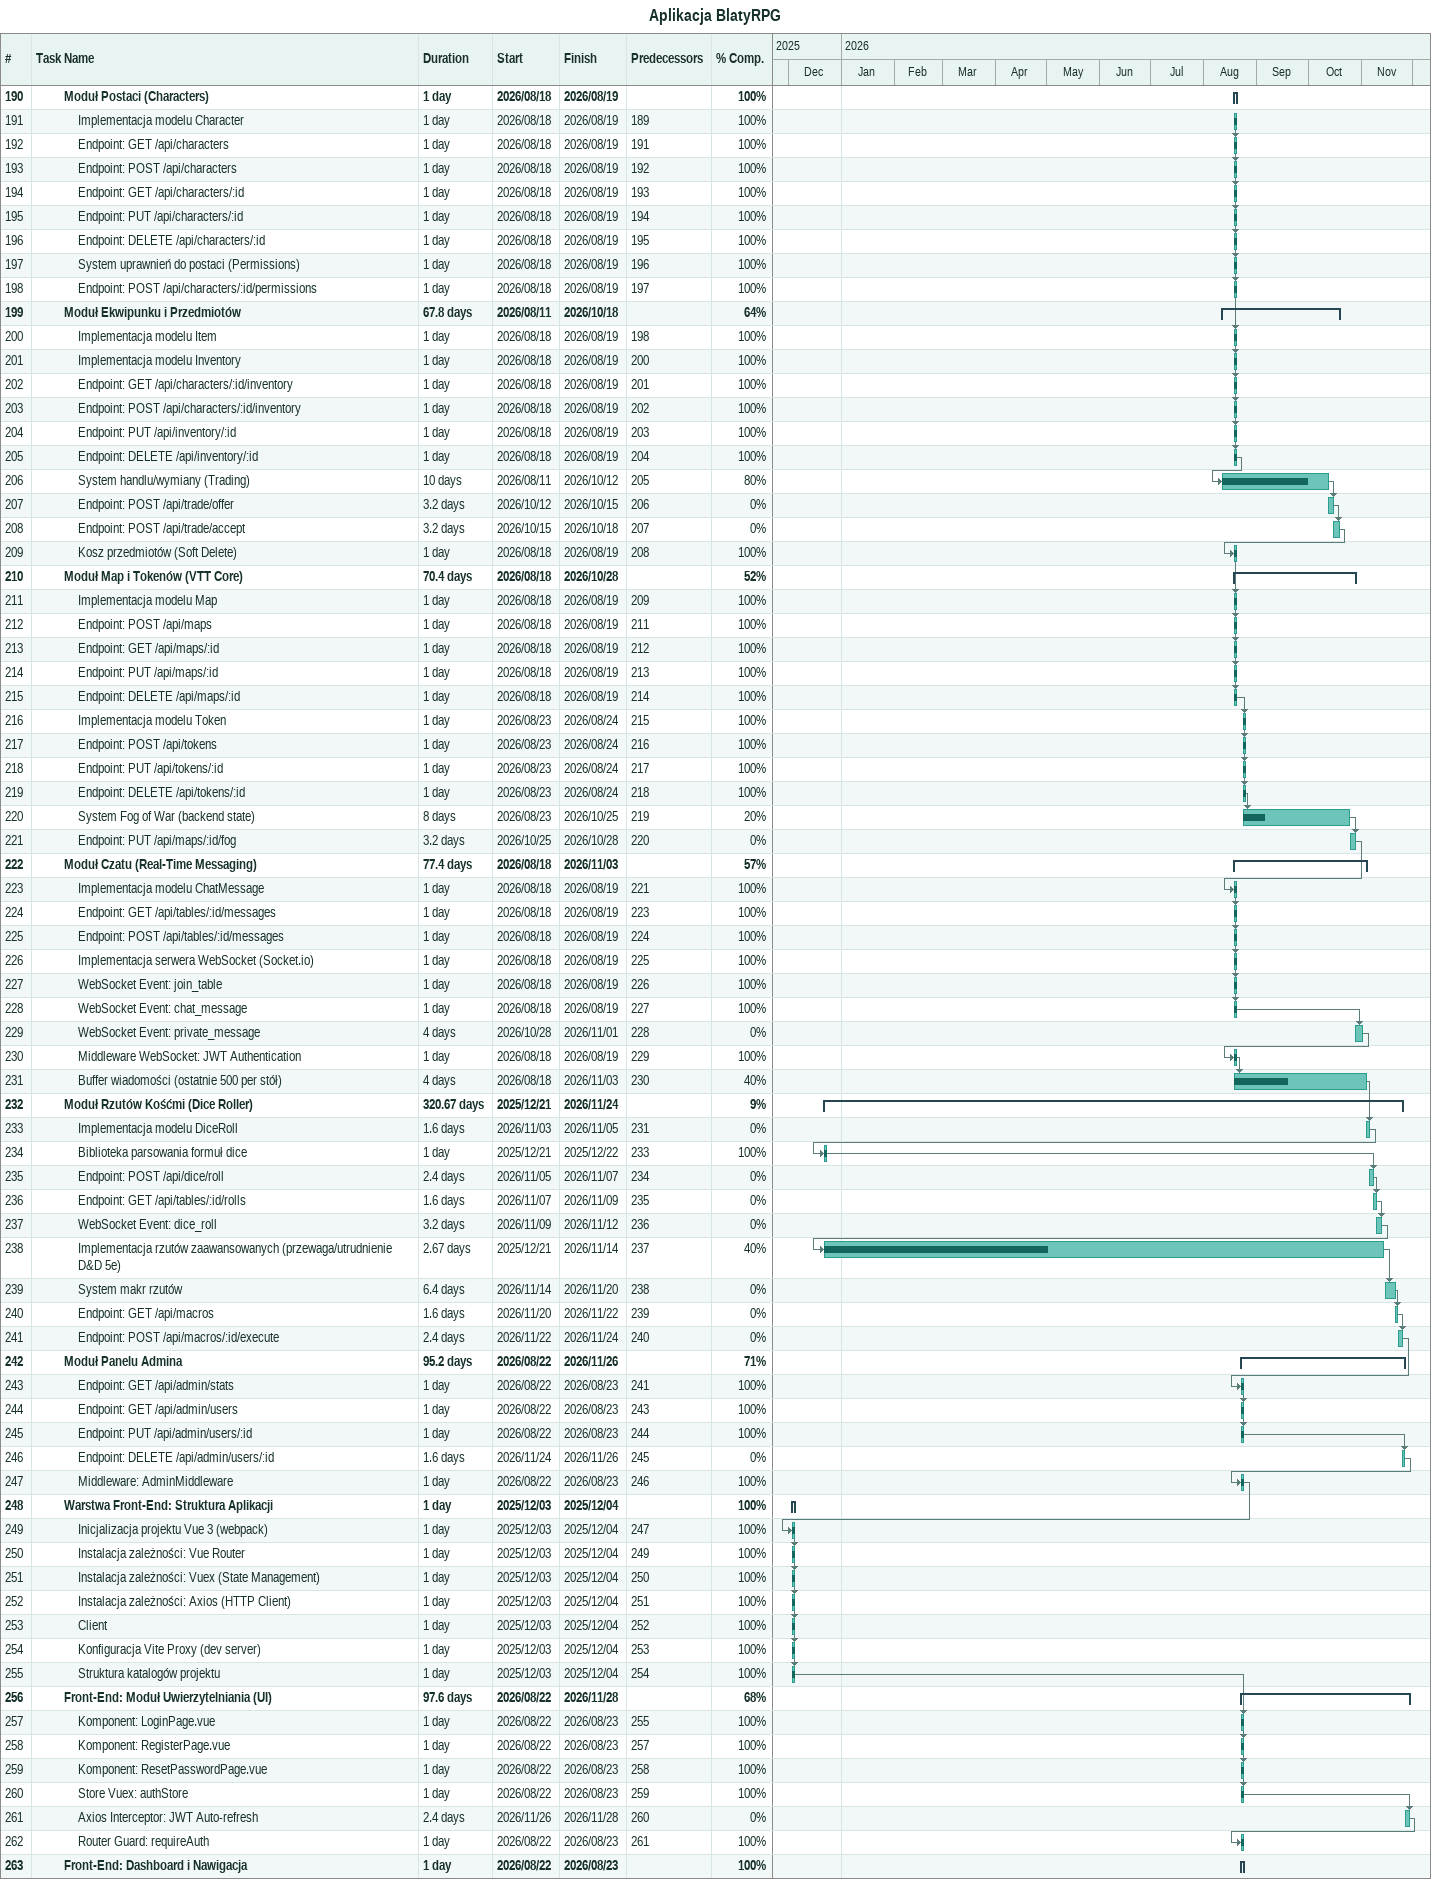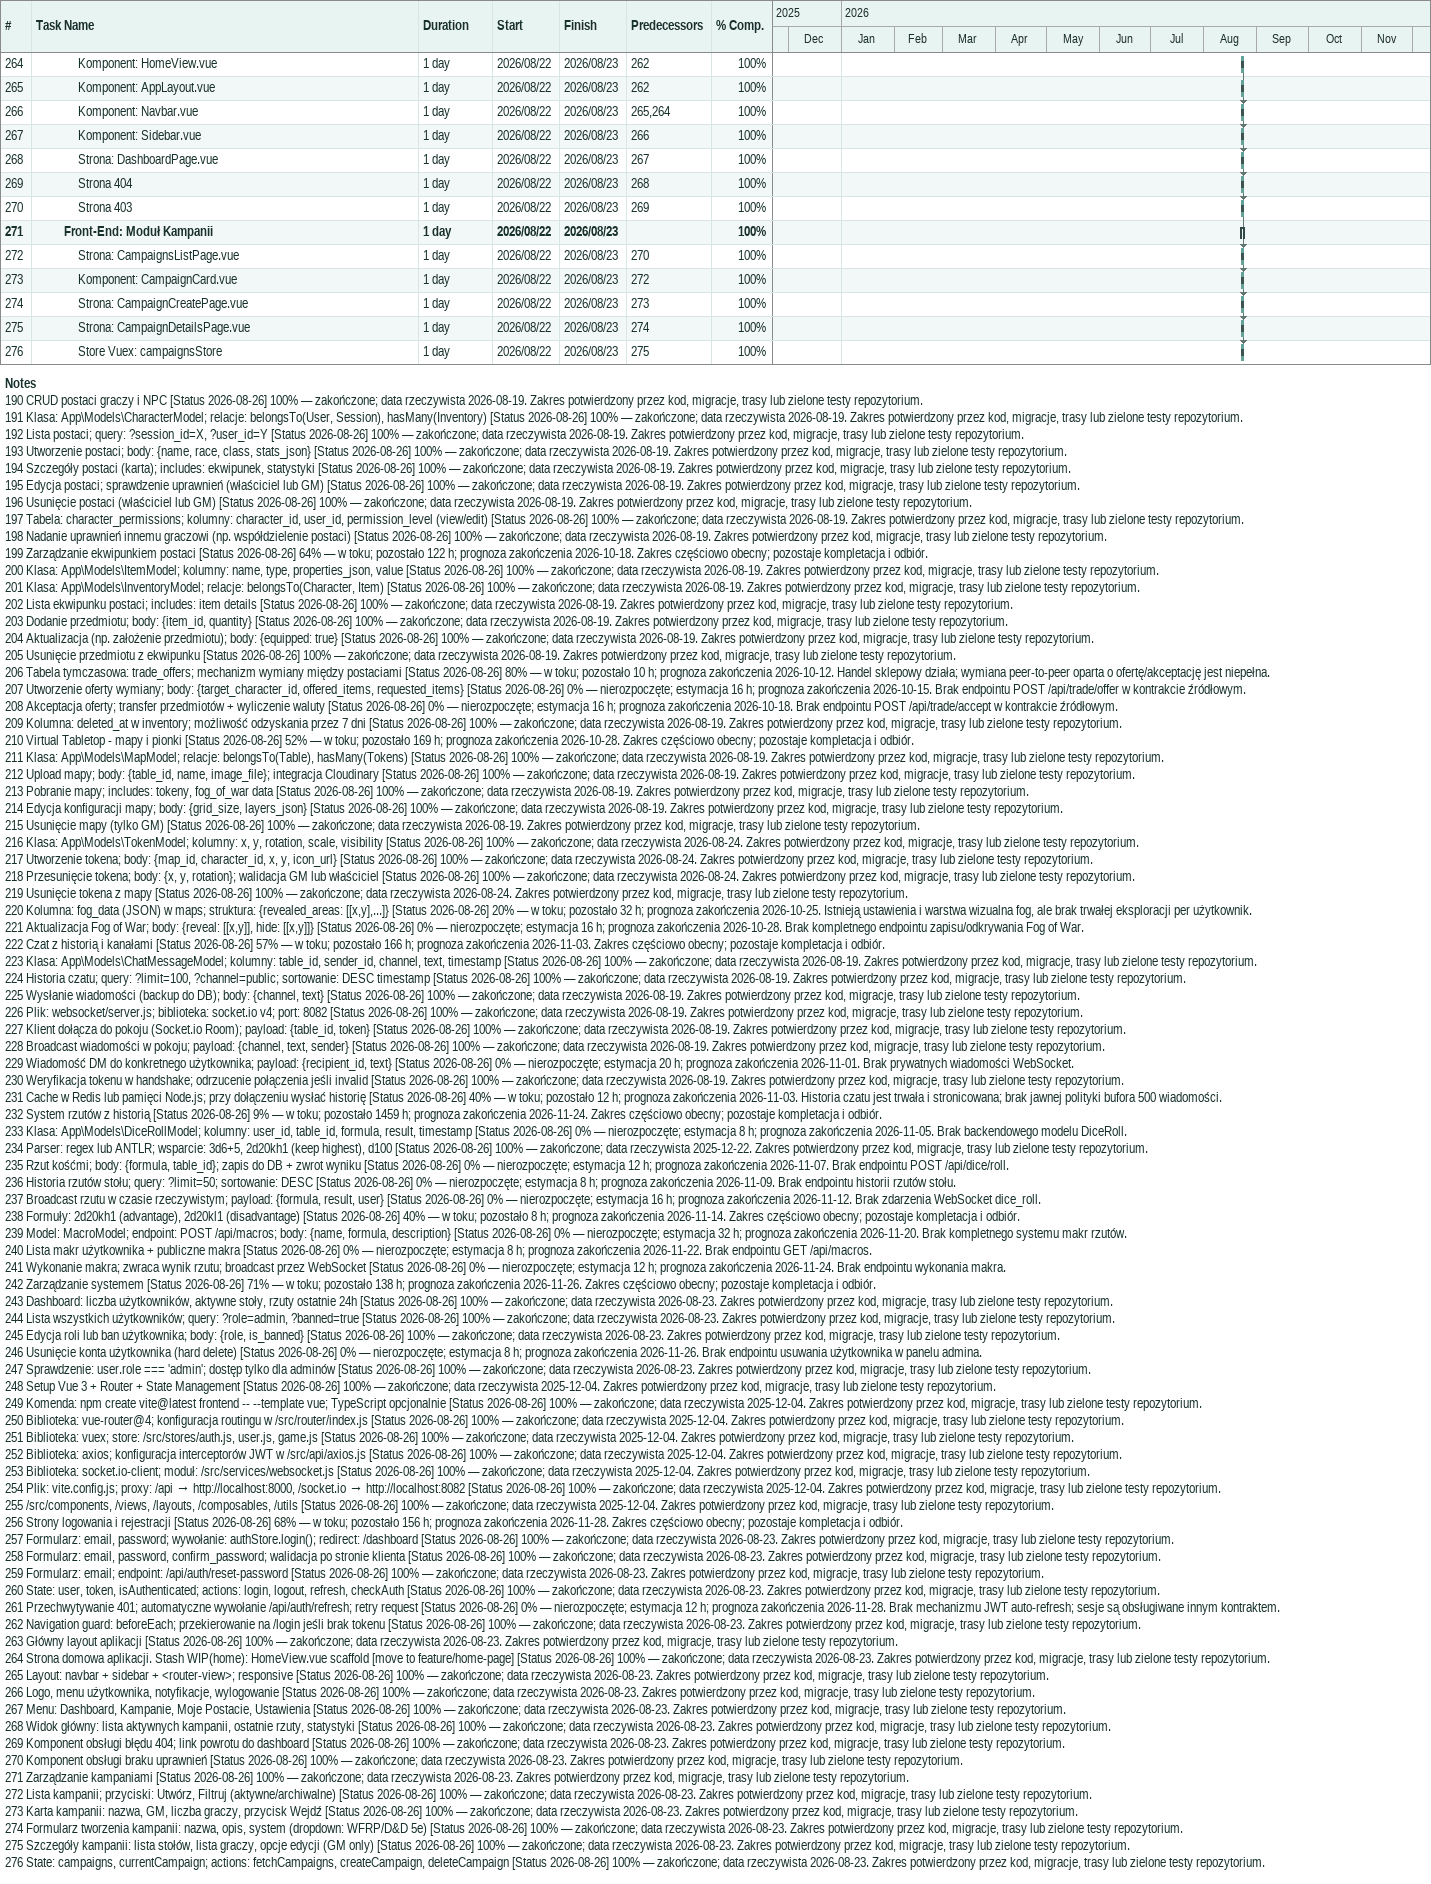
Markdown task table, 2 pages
Aplikacja BlatyRPG

| ID | Level | Task | Duration | Start | Finish | Predecessors | % complete |
|---|---|---|---|---|---|---|---|
| 190 | 3 | **Moduł Postaci (Characters)** | 1d | 2026-08-18 | 2026-08-19 |  | 100 |
| 191 | 4 | Implementacja modelu Character | 1d | 2026-08-18 | 2026-08-19 | 189 | 100 |
| 192 | 4 | Endpoint: GET /api/characters | 1d | 2026-08-18 | 2026-08-19 | 191 | 100 |
| 193 | 4 | Endpoint: POST /api/characters | 1d | 2026-08-18 | 2026-08-19 | 192 | 100 |
| 194 | 4 | Endpoint: GET /api/characters/:id | 1d | 2026-08-18 | 2026-08-19 | 193 | 100 |
| 195 | 4 | Endpoint: PUT /api/characters/:id | 1d | 2026-08-18 | 2026-08-19 | 194 | 100 |
| 196 | 4 | Endpoint: DELETE /api/characters/:id | 1d | 2026-08-18 | 2026-08-19 | 195 | 100 |
| 197 | 4 | System uprawnień do postaci (Permissions) | 1d | 2026-08-18 | 2026-08-19 | 196 | 100 |
| 198 | 4 | Endpoint: POST /api/characters/:id/permissions | 1d | 2026-08-18 | 2026-08-19 | 197 | 100 |
| 199 | 3 | **Moduł Ekwipunku i Przedmiotów** | 67.8d | 2026-08-11 | 2026-10-18 |  | 64 |
| 200 | 4 | Implementacja modelu Item | 1d | 2026-08-18 | 2026-08-19 | 198 | 100 |
| 201 | 4 | Implementacja modelu Inventory | 1d | 2026-08-18 | 2026-08-19 | 200 | 100 |
| 202 | 4 | Endpoint: GET /api/characters/:id/inventory | 1d | 2026-08-18 | 2026-08-19 | 201 | 100 |
| 203 | 4 | Endpoint: POST /api/characters/:id/inventory | 1d | 2026-08-18 | 2026-08-19 | 202 | 100 |
| 204 | 4 | Endpoint: PUT /api/inventory/:id | 1d | 2026-08-18 | 2026-08-19 | 203 | 100 |
| 205 | 4 | Endpoint: DELETE /api/inventory/:id | 1d | 2026-08-18 | 2026-08-19 | 204 | 100 |
| 206 | 4 | System handlu/wymiany (Trading) | 10d | 2026-08-11 | 2026-10-12 | 205 | 80 |
| 207 | 4 | Endpoint: POST /api/trade/offer | 3.2d | 2026-10-12 | 2026-10-15 | 206 | 0 |
| 208 | 4 | Endpoint: POST /api/trade/accept | 3.2d | 2026-10-15 | 2026-10-18 | 207 | 0 |
| 209 | 4 | Kosz przedmiotów (Soft Delete) | 1d | 2026-08-18 | 2026-08-19 | 208 | 100 |
| 210 | 3 | **Moduł Map i Tokenów (VTT Core)** | 70.4d | 2026-08-18 | 2026-10-28 |  | 52 |
| 211 | 4 | Implementacja modelu Map | 1d | 2026-08-18 | 2026-08-19 | 209 | 100 |
| 212 | 4 | Endpoint: POST /api/maps | 1d | 2026-08-18 | 2026-08-19 | 211 | 100 |
| 213 | 4 | Endpoint: GET /api/maps/:id | 1d | 2026-08-18 | 2026-08-19 | 212 | 100 |
| 214 | 4 | Endpoint: PUT /api/maps/:id | 1d | 2026-08-18 | 2026-08-19 | 213 | 100 |
| 215 | 4 | Endpoint: DELETE /api/maps/:id | 1d | 2026-08-18 | 2026-08-19 | 214 | 100 |
| 216 | 4 | Implementacja modelu Token | 1d | 2026-08-23 | 2026-08-24 | 215 | 100 |
| 217 | 4 | Endpoint: POST /api/tokens | 1d | 2026-08-23 | 2026-08-24 | 216 | 100 |
| 218 | 4 | Endpoint: PUT /api/tokens/:id | 1d | 2026-08-23 | 2026-08-24 | 217 | 100 |
| 219 | 4 | Endpoint: DELETE /api/tokens/:id | 1d | 2026-08-23 | 2026-08-24 | 218 | 100 |
| 220 | 4 | System Fog of War (backend state) | 8d | 2026-08-23 | 2026-10-25 | 219 | 20 |
| 221 | 4 | Endpoint: PUT /api/maps/:id/fog | 3.2d | 2026-10-25 | 2026-10-28 | 220 | 0 |
| 222 | 3 | **Moduł Czatu (Real-Time Messaging)** | 77.4d | 2026-08-18 | 2026-11-03 |  | 57 |
| 223 | 4 | Implementacja modelu ChatMessage | 1d | 2026-08-18 | 2026-08-19 | 221 | 100 |
| 224 | 4 | Endpoint: GET /api/tables/:id/messages | 1d | 2026-08-18 | 2026-08-19 | 223 | 100 |
| 225 | 4 | Endpoint: POST /api/tables/:id/messages | 1d | 2026-08-18 | 2026-08-19 | 224 | 100 |
| 226 | 4 | Implementacja serwera WebSocket (Socket.io) | 1d | 2026-08-18 | 2026-08-19 | 225 | 100 |
| 227 | 4 | WebSocket Event: join_table | 1d | 2026-08-18 | 2026-08-19 | 226 | 100 |
| 228 | 4 | WebSocket Event: chat_message | 1d | 2026-08-18 | 2026-08-19 | 227 | 100 |
| 229 | 4 | WebSocket Event: private_message | 4d | 2026-10-28 | 2026-11-01 | 228 | 0 |
| 230 | 4 | Middleware WebSocket: JWT Authentication | 1d | 2026-08-18 | 2026-08-19 | 229 | 100 |
| 231 | 4 | Buffer wiadomości (ostatnie 500 per stół) | 4d | 2026-08-18 | 2026-11-03 | 230 | 40 |
| 232 | 3 | **Moduł Rzutów Kośćmi (Dice Roller)** | 320.67d | 2025-12-21 | 2026-11-24 |  | 9 |
| 233 | 4 | Implementacja modelu DiceRoll | 1.6d | 2026-11-03 | 2026-11-05 | 231 | 0 |
| 234 | 4 | Biblioteka parsowania formuł dice | 1d | 2025-12-21 | 2025-12-22 | 233 | 100 |
| 235 | 4 | Endpoint: POST /api/dice/roll | 2.4d | 2026-11-05 | 2026-11-07 | 234 | 0 |
| 236 | 4 | Endpoint: GET /api/tables/:id/rolls | 1.6d | 2026-11-07 | 2026-11-09 | 235 | 0 |
| 237 | 4 | WebSocket Event: dice_roll | 3.2d | 2026-11-09 | 2026-11-12 | 236 | 0 |
| 238 | 4 | Implementacja rzutów zaawansowanych (przewaga/utrudnienie D&D 5e) | 2.67d | 2025-12-21 | 2026-11-14 | 237 | 40 |
| 239 | 4 | System makr rzutów | 6.4d | 2026-11-14 | 2026-11-20 | 238 | 0 |
| 240 | 4 | Endpoint: GET /api/macros | 1.6d | 2026-11-20 | 2026-11-22 | 239 | 0 |
| 241 | 4 | Endpoint: POST /api/macros/:id/execute | 2.4d | 2026-11-22 | 2026-11-24 | 240 | 0 |
| 242 | 3 | **Moduł Panelu Admina** | 95.2d | 2026-08-22 | 2026-11-26 |  | 71 |
| 243 | 4 | Endpoint: GET /api/admin/stats | 1d | 2026-08-22 | 2026-08-23 | 241 | 100 |
| 244 | 4 | Endpoint: GET /api/admin/users | 1d | 2026-08-22 | 2026-08-23 | 243 | 100 |
| 245 | 4 | Endpoint: PUT /api/admin/users/:id | 1d | 2026-08-22 | 2026-08-23 | 244 | 100 |
| 246 | 4 | Endpoint: DELETE /api/admin/users/:id | 1.6d | 2026-11-24 | 2026-11-26 | 245 | 0 |
| 247 | 4 | Middleware: AdminMiddleware | 1d | 2026-08-22 | 2026-08-23 | 246 | 100 |
| 248 | 3 | **Warstwa Front-End: Struktura Aplikacji** | 1d | 2025-12-03 | 2025-12-04 |  | 100 |
| 249 | 4 | Inicjalizacja projektu Vue 3 (webpack) | 1d | 2025-12-03 | 2025-12-04 | 247 | 100 |
| 250 | 4 | Instalacja zależności: Vue Router | 1d | 2025-12-03 | 2025-12-04 | 249 | 100 |
| 251 | 4 | Instalacja zależności: Vuex (State Management) | 1d | 2025-12-03 | 2025-12-04 | 250 | 100 |
| 252 | 4 | Instalacja zależności: Axios (HTTP Client) | 1d | 2025-12-03 | 2025-12-04 | 251 | 100 |
| 253 | 4 | Client | 1d | 2025-12-03 | 2025-12-04 | 252 | 100 |
| 254 | 4 | Konfiguracja Vite Proxy (dev server) | 1d | 2025-12-03 | 2025-12-04 | 253 | 100 |
| 255 | 4 | Struktura katalogów projektu | 1d | 2025-12-03 | 2025-12-04 | 254 | 100 |
| 256 | 3 | **Front-End: Moduł Uwierzytelniania (UI)** | 97.6d | 2026-08-22 | 2026-11-28 |  | 68 |
| 257 | 4 | Komponent: LoginPage.vue | 1d | 2026-08-22 | 2026-08-23 | 255 | 100 |
| 258 | 4 | Komponent: RegisterPage.vue | 1d | 2026-08-22 | 2026-08-23 | 257 | 100 |
| 259 | 4 | Komponent: ResetPasswordPage.vue | 1d | 2026-08-22 | 2026-08-23 | 258 | 100 |
| 260 | 4 | Store Vuex: authStore | 1d | 2026-08-22 | 2026-08-23 | 259 | 100 |
| 261 | 4 | Axios Interceptor: JWT Auto-refresh | 2.4d | 2026-11-26 | 2026-11-28 | 260 | 0 |
| 262 | 4 | Router Guard: requireAuth | 1d | 2026-08-22 | 2026-08-23 | 261 | 100 |
| 263 | 3 | **Front-End: Dashboard i Nawigacja** | 1d | 2026-08-22 | 2026-08-23 |  | 100 |
| 264 | 4 | Komponent: HomeView.vue | 1d | 2026-08-22 | 2026-08-23 | 262 | 100 |
| 265 | 4 | Komponent: AppLayout.vue | 1d | 2026-08-22 | 2026-08-23 | 262 | 100 |
| 266 | 4 | Komponent: Navbar.vue | 1d | 2026-08-22 | 2026-08-23 | 265, 264 | 100 |
| 267 | 4 | Komponent: Sidebar.vue | 1d | 2026-08-22 | 2026-08-23 | 266 | 100 |
| 268 | 4 | Strona: DashboardPage.vue | 1d | 2026-08-22 | 2026-08-23 | 267 | 100 |
| 269 | 4 | Strona 404 | 1d | 2026-08-22 | 2026-08-23 | 268 | 100 |
| 270 | 4 | Strona 403 | 1d | 2026-08-22 | 2026-08-23 | 269 | 100 |
| 271 | 3 | **Front-End: Moduł Kampanii** | 1d | 2026-08-22 | 2026-08-23 |  | 100 |
| 272 | 4 | Strona: CampaignsListPage.vue | 1d | 2026-08-22 | 2026-08-23 | 270 | 100 |
| 273 | 4 | Komponent: CampaignCard.vue | 1d | 2026-08-22 | 2026-08-23 | 272 | 100 |
| 274 | 4 | Strona: CampaignCreatePage.vue | 1d | 2026-08-22 | 2026-08-23 | 273 | 100 |
| 275 | 4 | Strona: CampaignDetailsPage.vue | 1d | 2026-08-22 | 2026-08-23 | 274 | 100 |
| 276 | 4 | Store Vuex: campaignsStore | 1d | 2026-08-22 | 2026-08-23 | 275 | 100 |

Notes
- 190: CRUD postaci graczy i NPC [Status 2026-08-26] 100% — zakończone; data rzeczywista 2026-08-19. Zakres potwierdzony przez kod, migracje, trasy lub zielone testy repozytorium.
- 191: Klasa: App\Models\CharacterModel; relacje: belongsTo(User, Session), hasMany(Inventory) [Status 2026-08-26] 100% — zakończone; data rzeczywista 2026-08-19. Zakres potwierdzony przez kod, migracje, trasy lub zielone testy repozytorium.
- 192: Lista postaci; query: ?session_id=X, ?user_id=Y [Status 2026-08-26] 100% — zakończone; data rzeczywista 2026-08-19. Zakres potwierdzony przez kod, migracje, trasy lub zielone testy repozytorium.
- 193: Utworzenie postaci; body: {name, race, class, stats_json} [Status 2026-08-26] 100% — zakończone; data rzeczywista 2026-08-19. Zakres potwierdzony przez kod, migracje, trasy lub zielone testy repozytorium.
- 194: Szczegóły postaci (karta); includes: ekwipunek, statystyki [Status 2026-08-26] 100% — zakończone; data rzeczywista 2026-08-19. Zakres potwierdzony przez kod, migracje, trasy lub zielone testy repozytorium.
- 195: Edycja postaci; sprawdzenie uprawnień (właściciel lub GM) [Status 2026-08-26] 100% — zakończone; data rzeczywista 2026-08-19. Zakres potwierdzony przez kod, migracje, trasy lub zielone testy repozytorium.
- 196: Usunięcie postaci (właściciel lub GM) [Status 2026-08-26] 100% — zakończone; data rzeczywista 2026-08-19. Zakres potwierdzony przez kod, migracje, trasy lub zielone testy repozytorium.
- 197: Tabela: character_permissions; kolumny: character_id, user_id, permission_level (view/edit) [Status 2026-08-26] 100% — zakończone; data rzeczywista 2026-08-19. Zakres potwierdzony przez kod, migracje, trasy lub zielone testy repozytorium.
- 198: Nadanie uprawnień innemu graczowi (np. współdzielenie postaci) [Status 2026-08-26] 100% — zakończone; data rzeczywista 2026-08-19. Zakres potwierdzony przez kod, migracje, trasy lub zielone testy repozytorium.
- 199: Zarządzanie ekwipunkiem postaci [Status 2026-08-26] 64% — w toku; pozostało 122 h; prognoza zakończenia 2026-10-18. Zakres częściowo obecny; pozostaje kompletacja i odbiór.
- 200: Klasa: App\Models\ItemModel; kolumny: name, type, properties_json, value [Status 2026-08-26] 100% — zakończone; data rzeczywista 2026-08-19. Zakres potwierdzony przez kod, migracje, trasy lub zielone testy repozytorium.
- 201: Klasa: App\Models\InventoryModel; relacje: belongsTo(Character, Item) [Status 2026-08-26] 100% — zakończone; data rzeczywista 2026-08-19. Zakres potwierdzony przez kod, migracje, trasy lub zielone testy repozytorium.
- 202: Lista ekwipunku postaci; includes: item details [Status 2026-08-26] 100% — zakończone; data rzeczywista 2026-08-19. Zakres potwierdzony przez kod, migracje, trasy lub zielone testy repozytorium.
- 203: Dodanie przedmiotu; body: {item_id, quantity} [Status 2026-08-26] 100% — zakończone; data rzeczywista 2026-08-19. Zakres potwierdzony przez kod, migracje, trasy lub zielone testy repozytorium.
- 204: Aktualizacja (np. założenie przedmiotu); body: {equipped: true} [Status 2026-08-26] 100% — zakończone; data rzeczywista 2026-08-19. Zakres potwierdzony przez kod, migracje, trasy lub zielone testy repozytorium.
- 205: Usunięcie przedmiotu z ekwipunku [Status 2026-08-26] 100% — zakończone; data rzeczywista 2026-08-19. Zakres potwierdzony przez kod, migracje, trasy lub zielone testy repozytorium.
- 206: Tabela tymczasowa: trade_offers; mechanizm wymiany między postaciami [Status 2026-08-26] 80% — w toku; pozostało 10 h; prognoza zakończenia 2026-10-12. Handel sklepowy działa; wymiana peer-to-peer oparta o ofertę/akceptację jest niepełna.
- 207: Utworzenie oferty wymiany; body: {target_character_id, offered_items, requested_items} [Status 2026-08-26] 0% — nierozpoczęte; estymacja 16 h; prognoza zakończenia 2026-10-15. Brak endpointu POST /api/trade/offer w kontrakcie źródłowym.
- 208: Akceptacja oferty; transfer przedmiotów + wyliczenie waluty [Status 2026-08-26] 0% — nierozpoczęte; estymacja 16 h; prognoza zakończenia 2026-10-18. Brak endpointu POST /api/trade/accept w kontrakcie źródłowym.
- 209: Kolumna: deleted_at w inventory; możliwość odzyskania przez 7 dni [Status 2026-08-26] 100% — zakończone; data rzeczywista 2026-08-19. Zakres potwierdzony przez kod, migracje, trasy lub zielone testy repozytorium.
- 210: Virtual Tabletop - mapy i pionki [Status 2026-08-26] 52% — w toku; pozostało 169 h; prognoza zakończenia 2026-10-28. Zakres częściowo obecny; pozostaje kompletacja i odbiór.
- 211: Klasa: App\Models\MapModel; relacje: belongsTo(Table), hasMany(Tokens) [Status 2026-08-26] 100% — zakończone; data rzeczywista 2026-08-19. Zakres potwierdzony przez kod, migracje, trasy lub zielone testy repozytorium.
- 212: Upload mapy; body: {table_id, name, image_file}; integracja Cloudinary [Status 2026-08-26] 100% — zakończone; data rzeczywista 2026-08-19. Zakres potwierdzony przez kod, migracje, trasy lub zielone testy repozytorium.
- 213: Pobranie mapy; includes: tokeny, fog_of_war data [Status 2026-08-26] 100% — zakończone; data rzeczywista 2026-08-19. Zakres potwierdzony przez kod, migracje, trasy lub zielone testy repozytorium.
- 214: Edycja konfiguracji mapy; body: {grid_size, layers_json} [Status 2026-08-26] 100% — zakończone; data rzeczywista 2026-08-19. Zakres potwierdzony przez kod, migracje, trasy lub zielone testy repozytorium.
- 215: Usunięcie mapy (tylko GM) [Status 2026-08-26] 100% — zakończone; data rzeczywista 2026-08-19. Zakres potwierdzony przez kod, migracje, trasy lub zielone testy repozytorium.
- 216: Klasa: App\Models\TokenModel; kolumny: x, y, rotation, scale, visibility [Status 2026-08-26] 100% — zakończone; data rzeczywista 2026-08-24. Zakres potwierdzony przez kod, migracje, trasy lub zielone testy repozytorium.
- 217: Utworzenie tokena; body: {map_id, character_id, x, y, icon_url} [Status 2026-08-26] 100% — zakończone; data rzeczywista 2026-08-24. Zakres potwierdzony przez kod, migracje, trasy lub zielone testy repozytorium.
- 218: Przesunięcie tokena; body: {x, y, rotation}; walidacja GM lub właściciel [Status 2026-08-26] 100% — zakończone; data rzeczywista 2026-08-24. Zakres potwierdzony przez kod, migracje, trasy lub zielone testy repozytorium.
- 219: Usunięcie tokena z mapy [Status 2026-08-26] 100% — zakończone; data rzeczywista 2026-08-24. Zakres potwierdzony przez kod, migracje, trasy lub zielone testy repozytorium.
- 220: Kolumna: fog_data (JSON) w maps; struktura: {revealed_areas: [[x,y],...]} [Status 2026-08-26] 20% — w toku; pozostało 32 h; prognoza zakończenia 2026-10-25. Istnieją ustawienia i warstwa wizualna fog, ale brak trwałej eksploracji per użytkownik.
- 221: Aktualizacja Fog of War; body: {reveal: [[x,y]], hide: [[x,y]]} [Status 2026-08-26] 0% — nierozpoczęte; estymacja 16 h; prognoza zakończenia 2026-10-28. Brak kompletnego endpointu zapisu/odkrywania Fog of War.
- 222: Czat z historią i kanałami [Status 2026-08-26] 57% — w toku; pozostało 166 h; prognoza zakończenia 2026-11-03. Zakres częściowo obecny; pozostaje kompletacja i odbiór.
- 223: Klasa: App\Models\ChatMessageModel; kolumny: table_id, sender_id, channel, text, timestamp [Status 2026-08-26] 100% — zakończone; data rzeczywista 2026-08-19. Zakres potwierdzony przez kod, migracje, trasy lub zielone testy repozytorium.
- 224: Historia czatu; query: ?limit=100, ?channel=public; sortowanie: DESC timestamp [Status 2026-08-26] 100% — zakończone; data rzeczywista 2026-08-19. Zakres potwierdzony przez kod, migracje, trasy lub zielone testy repozytorium.
- 225: Wysłanie wiadomości (backup do DB); body: {channel, text} [Status 2026-08-26] 100% — zakończone; data rzeczywista 2026-08-19. Zakres potwierdzony przez kod, migracje, trasy lub zielone testy repozytorium.
- 226: Plik: websocket/server.js; biblioteka: socket.io v4; port: 8082 [Status 2026-08-26] 100% — zakończone; data rzeczywista 2026-08-19. Zakres potwierdzony przez kod, migracje, trasy lub zielone testy repozytorium.
- 227: Klient dołącza do pokoju (Socket.io Room); payload: {table_id, token} [Status 2026-08-26] 100% — zakończone; data rzeczywista 2026-08-19. Zakres potwierdzony przez kod, migracje, trasy lub zielone testy repozytorium.
- 228: Broadcast wiadomości w pokoju; payload: {channel, text, sender} [Status 2026-08-26] 100% — zakończone; data rzeczywista 2026-08-19. Zakres potwierdzony przez kod, migracje, trasy lub zielone testy repozytorium.
- 229: Wiadomość DM do konkretnego użytkownika; payload: {recipient_id, text} [Status 2026-08-26] 0% — nierozpoczęte; estymacja 20 h; prognoza zakończenia 2026-11-01. Brak prywatnych wiadomości WebSocket.
- 230: Weryfikacja tokenu w handshake; odrzucenie połączenia jeśli invalid [Status 2026-08-26] 100% — zakończone; data rzeczywista 2026-08-19. Zakres potwierdzony przez kod, migracje, trasy lub zielone testy repozytorium.
- 231: Cache w Redis lub pamięci Node.js; przy dołączeniu wysłać historię [Status 2026-08-26] 40% — w toku; pozostało 12 h; prognoza zakończenia 2026-11-03. Historia czatu jest trwała i stronicowana; brak jawnej polityki bufora 500 wiadomości.
- 232: System rzutów z historią [Status 2026-08-26] 9% — w toku; pozostało 1459 h; prognoza zakończenia 2026-11-24. Zakres częściowo obecny; pozostaje kompletacja i odbiór.
- 233: Klasa: App\Models\DiceRollModel; kolumny: user_id, table_id, formula, result, timestamp [Status 2026-08-26] 0% — nierozpoczęte; estymacja 8 h; prognoza zakończenia 2026-11-05. Brak backendowego modelu DiceRoll.
- 234: Parser: regex lub ANTLR; wsparcie: 3d6+5, 2d20kh1 (keep highest), d100 [Status 2026-08-26] 100% — zakończone; data rzeczywista 2025-12-22. Zakres potwierdzony przez kod, migracje, trasy lub zielone testy repozytorium.
- 235: Rzut kośćmi; body: {formula, table_id}; zapis do DB + zwrot wyniku [Status 2026-08-26] 0% — nierozpoczęte; estymacja 12 h; prognoza zakończenia 2026-11-07. Brak endpointu POST /api/dice/roll.
- 236: Historia rzutów stołu; query: ?limit=50; sortowanie: DESC [Status 2026-08-26] 0% — nierozpoczęte; estymacja 8 h; prognoza zakończenia 2026-11-09. Brak endpointu historii rzutów stołu.
- 237: Broadcast rzutu w czasie rzeczywistym; payload: {formula, result, user} [Status 2026-08-26] 0% — nierozpoczęte; estymacja 16 h; prognoza zakończenia 2026-11-12. Brak zdarzenia WebSocket dice_roll.
- 238: Formuły: 2d20kh1 (advantage), 2d20kl1 (disadvantage) [Status 2026-08-26] 40% — w toku; pozostało 8 h; prognoza zakończenia 2026-11-14. Zakres częściowo obecny; pozostaje kompletacja i odbiór.
- 239: Model: MacroModel; endpoint: POST /api/macros; body: {name, formula, description} [Status 2026-08-26] 0% — nierozpoczęte; estymacja 32 h; prognoza zakończenia 2026-11-20. Brak kompletnego systemu makr rzutów.
- 240: Lista makr użytkownika + publiczne makra [Status 2026-08-26] 0% — nierozpoczęte; estymacja 8 h; prognoza zakończenia 2026-11-22. Brak endpointu GET /api/macros.
- 241: Wykonanie makra; zwraca wynik rzutu; broadcast przez WebSocket [Status 2026-08-26] 0% — nierozpoczęte; estymacja 12 h; prognoza zakończenia 2026-11-24. Brak endpointu wykonania makra.
- 242: Zarządzanie systemem [Status 2026-08-26] 71% — w toku; pozostało 138 h; prognoza zakończenia 2026-11-26. Zakres częściowo obecny; pozostaje kompletacja i odbiór.
- 243: Dashboard: liczba użytkowników, aktywne stoły, rzuty ostatnie 24h [Status 2026-08-26] 100% — zakończone; data rzeczywista 2026-08-23. Zakres potwierdzony przez kod, migracje, trasy lub zielone testy repozytorium.
- 244: Lista wszystkich użytkowników; query: ?role=admin, ?banned=true [Status 2026-08-26] 100% — zakończone; data rzeczywista 2026-08-23. Zakres potwierdzony przez kod, migracje, trasy lub zielone testy repozytorium.
- 245: Edycja roli lub ban użytkownika; body: {role, is_banned} [Status 2026-08-26] 100% — zakończone; data rzeczywista 2026-08-23. Zakres potwierdzony przez kod, migracje, trasy lub zielone testy repozytorium.
- 246: Usunięcie konta użytkownika (hard delete) [Status 2026-08-26] 0% — nierozpoczęte; estymacja 8 h; prognoza zakończenia 2026-11-26. Brak endpointu usuwania użytkownika w panelu admina.
- 247: Sprawdzenie: user.role === 'admin'; dostęp tylko dla adminów [Status 2026-08-26] 100% — zakończone; data rzeczywista 2026-08-23. Zakres potwierdzony przez kod, migracje, trasy lub zielone testy repozytorium.
- 248: Setup Vue 3 + Router + State Management [Status 2026-08-26] 100% — zakończone; data rzeczywista 2025-12-04. Zakres potwierdzony przez kod, migracje, trasy lub zielone testy repozytorium.
- 249: Komenda: npm create vite@latest frontend -- --template vue; TypeScript opcjonalnie [Status 2026-08-26] 100% — zakończone; data rzeczywista 2025-12-04. Zakres potwierdzony przez kod, migracje, trasy lub zielone testy repozytorium.
- 250: Biblioteka: vue-router@4; konfiguracja routingu w /src/router/index.js [Status 2026-08-26] 100% — zakończone; data rzeczywista 2025-12-04. Zakres potwierdzony przez kod, migracje, trasy lub zielone testy repozytorium.
- 251: Biblioteka: vuex; store: /src/stores/auth.js, user.js, game.js [Status 2026-08-26] 100% — zakończone; data rzeczywista 2025-12-04. Zakres potwierdzony przez kod, migracje, trasy lub zielone testy repozytorium.
- 252: Biblioteka: axios; konfiguracja interceptorów JWT w /src/api/axios.js [Status 2026-08-26] 100% — zakończone; data rzeczywista 2025-12-04. Zakres potwierdzony przez kod, migracje, trasy lub zielone testy repozytorium.
- 253: Biblioteka: socket.io-client; moduł: /src/services/websocket.js [Status 2026-08-26] 100% — zakończone; data rzeczywista 2025-12-04. Zakres potwierdzony przez kod, migracje, trasy lub zielone testy repozytorium.
- 254: Plik: vite.config.js; proxy: /api → http://localhost:8000, /socket.io → http://localhost:8082 [Status 2026-08-26] 100% — zakończone; data rzeczywista 2025-12-04. Zakres potwierdzony przez kod, migracje, trasy lub zielone testy repozytorium.
- 255: /src/components, /views, /layouts, /composables, /utils [Status 2026-08-26] 100% — zakończone; data rzeczywista 2025-12-04. Zakres potwierdzony przez kod, migracje, trasy lub zielone testy repozytorium.
- 256: Strony logowania i rejestracji [Status 2026-08-26] 68% — w toku; pozostało 156 h; prognoza zakończenia 2026-11-28. Zakres częściowo obecny; pozostaje kompletacja i odbiór.
- 257: Formularz: email, password; wywołanie: authStore.login(); redirect: /dashboard [Status 2026-08-26] 100% — zakończone; data rzeczywista 2026-08-23. Zakres potwierdzony przez kod, migracje, trasy lub zielone testy repozytorium.
- 258: Formularz: email, password, confirm_password; walidacja po stronie klienta [Status 2026-08-26] 100% — zakończone; data rzeczywista 2026-08-23. Zakres potwierdzony przez kod, migracje, trasy lub zielone testy repozytorium.
- 259: Formularz: email; endpoint: /api/auth/reset-password [Status 2026-08-26] 100% — zakończone; data rzeczywista 2026-08-23. Zakres potwierdzony przez kod, migracje, trasy lub zielone testy repozytorium.
- 260: State: user, token, isAuthenticated; actions: login, logout, refresh, checkAuth [Status 2026-08-26] 100% — zakończone; data rzeczywista 2026-08-23. Zakres potwierdzony przez kod, migracje, trasy lub zielone testy repozytorium.
- 261: Przechwytywanie 401; automatyczne wywołanie /api/auth/refresh; retry request [Status 2026-08-26] 0% — nierozpoczęte; estymacja 12 h; prognoza zakończenia 2026-11-28. Brak mechanizmu JWT auto-refresh; sesje są obsługiwane innym kontraktem.
- 262: Navigation guard: beforeEach; przekierowanie na /login jeśli brak tokenu [Status 2026-08-26] 100% — zakończone; data rzeczywista 2026-08-23. Zakres potwierdzony przez kod, migracje, trasy lub zielone testy repozytorium.
- 263: Główny layout aplikacji [Status 2026-08-26] 100% — zakończone; data rzeczywista 2026-08-23. Zakres potwierdzony przez kod, migracje, trasy lub zielone testy repozytorium.
- 264: Strona domowa aplikacji. Stash WIP(home): HomeView.vue scaffold [move to feature/home-page] [Status 2026-08-26] 100% — zakończone; data rzeczywista 2026-08-23. Zakres potwierdzony przez kod, migracje, trasy lub zielone testy repozytorium.
- 265: Layout: navbar + sidebar + <router-view>; responsive [Status 2026-08-26] 100% — zakończone; data rzeczywista 2026-08-23. Zakres potwierdzony przez kod, migracje, trasy lub zielone testy repozytorium.
- 266: Logo, menu użytkownika, notyfikacje, wylogowanie [Status 2026-08-26] 100% — zakończone; data rzeczywista 2026-08-23. Zakres potwierdzony przez kod, migracje, trasy lub zielone testy repozytorium.
- 267: Menu: Dashboard, Kampanie, Moje Postacie, Ustawienia [Status 2026-08-26] 100% — zakończone; data rzeczywista 2026-08-23. Zakres potwierdzony przez kod, migracje, trasy lub zielone testy repozytorium.
- 268: Widok główny: lista aktywnych kampanii, ostatnie rzuty, statystyki [Status 2026-08-26] 100% — zakończone; data rzeczywista 2026-08-23. Zakres potwierdzony przez kod, migracje, trasy lub zielone testy repozytorium.
- 269: Komponent obsługi błędu 404; link powrotu do dashboard [Status 2026-08-26] 100% — zakończone; data rzeczywista 2026-08-23. Zakres potwierdzony przez kod, migracje, trasy lub zielone testy repozytorium.
- 270: Komponent obsługi braku uprawnień [Status 2026-08-26] 100% — zakończone; data rzeczywista 2026-08-23. Zakres potwierdzony przez kod, migracje, trasy lub zielone testy repozytorium.
- 271: Zarządzanie kampaniami [Status 2026-08-26] 100% — zakończone; data rzeczywista 2026-08-23. Zakres potwierdzony przez kod, migracje, trasy lub zielone testy repozytorium.
- 272: Lista kampanii; przyciski: Utwórz, Filtruj (aktywne/archiwalne) [Status 2026-08-26] 100% — zakończone; data rzeczywista 2026-08-23. Zakres potwierdzony przez kod, migracje, trasy lub zielone testy repozytorium.
- 273: Karta kampanii: nazwa, GM, liczba graczy, przycisk Wejdź [Status 2026-08-26] 100% — zakończone; data rzeczywista 2026-08-23. Zakres potwierdzony przez kod, migracje, trasy lub zielone testy repozytorium.
- 274: Formularz tworzenia kampanii: nazwa, opis, system (dropdown: WFRP/D&D 5e) [Status 2026-08-26] 100% — zakończone; data rzeczywista 2026-08-23. Zakres potwierdzony przez kod, migracje, trasy lub zielone testy repozytorium.
- 275: Szczegóły kampanii: lista stołów, lista graczy, opcje edycji (GM only) [Status 2026-08-26] 100% — zakończone; data rzeczywista 2026-08-23. Zakres potwierdzony przez kod, migracje, trasy lub zielone testy repozytorium.
- 276: State: campaigns, currentCampaign; actions: fetchCampaigns, createCampaign, deleteCampaign [Status 2026-08-26] 100% — zakończone; data rzeczywista 2026-08-23. Zakres potwierdzony przez kod, migracje, trasy lub zielone testy repozytorium.
